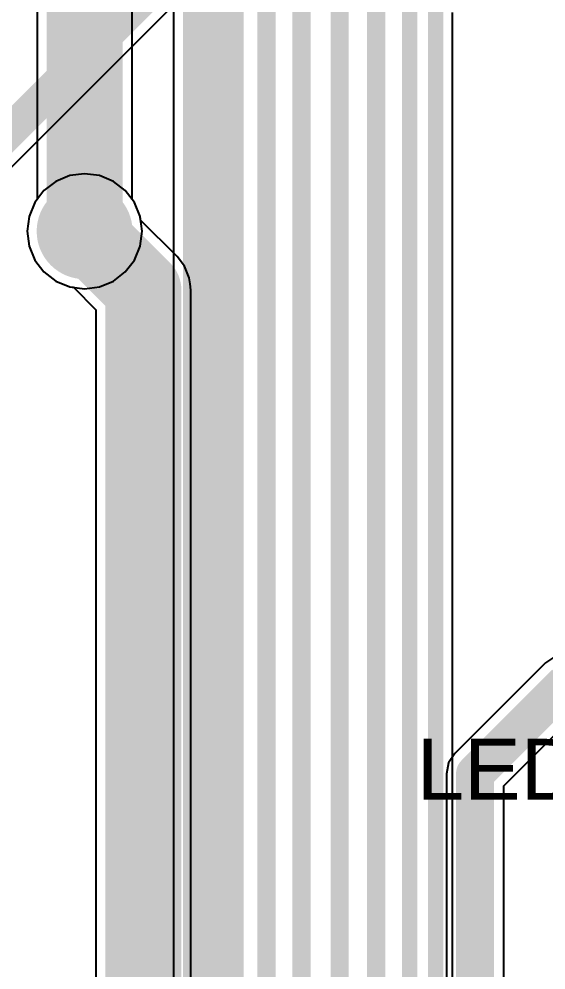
# Model space of a CAD drawing. Header units: millimetres. Extents: x 0 to 214, y 0 to 214.
# Drawn here: x 4.048 to 4.395, y 0.966 to 1.591 of the extents above; entities that cross this region are included whole.
import ezdxf

# ---------------------------------------------------------------- set-up
doc = ezdxf.new("R2010")
doc.units = ezdxf.units.MM
doc.header["$MEASUREMENT"] = 0
for name, color, linetype in [('BottomLayer', 5, 'Continuous'), ('BottomSolder', 6, 'Continuous'), ('TopLayer', 1, 'Continuous'), ('TopOverlay', 2, 'Continuous'), ('TopSolder', 216, 'Continuous'), ('ViaHoleLayer', 16, 'Continuous')]:
    doc.layers.add(name, color=color, linetype=linetype)
doc.styles.add('Arial', font='', dxfattribs={"height": 0.2})
doc.styles.get('Arial').set_extended_font_data('Arial')

msp = doc.modelspace()

# ---------------------------------------------------------------- hatches: boundary and pattern name
at = {"layer": 'BottomLayer'}
h = msp.add_hatch(color=5, dxfattribs=at)
edge = h.paths.add_edge_path()
edge.add_arc((4.09136, 1.45164), 0.0315, 0, 360)
at = {"layer": 'BottomSolder'}
h = msp.add_hatch(color=6, dxfattribs=at)
edge = h.paths.add_edge_path()
edge.add_arc((4.09136, 1.45164), 0.01575, 0, 360)
at = {"layer": 'TopLayer'}
h = msp.add_hatch(color=1, dxfattribs=at)
edge = h.paths.add_edge_path()
edge.add_arc((4.09136, 1.45164), 0.0315, 0, 360)
at = {"layer": 'TopSolder'}
h = msp.add_hatch(color=216, dxfattribs=at)
edge = h.paths.add_edge_path()
edge.add_arc((4.09136, 1.45164), 0.01575, 0, 360)
at = {"layer": 'ViaHoleLayer'}
h = msp.add_hatch(color=16, dxfattribs=at)
edge = h.paths.add_edge_path()
edge.add_arc((4.09136, 1.45164), 0.01575, 0, 360)

# ---------------------------------------------------------------- linework, layer by layer
at = {"layer": 'BottomLayer'}
for p, q in [((4.14978, 2.16834), (4.14978, 0.867)), ((4.12263, 1.47248), (4.12263, 1.61764)), ((4.06009, 1.60469), (4.06009, 1.47248)), ((4.33328, 0.90781), (4.33328, 1.59542)), ((4.05861, 1.47055), (4.05483, 1.46143)), ((4.06009, 1.47248), (4.05861, 1.47055)), ((4.12411, 1.47055), (4.12263, 1.47248)), ((4.12789, 1.46143), (4.12411, 1.47055)), ((4.05483, 1.46143), (4.05354, 1.45164)), ((4.12918, 1.45164), (4.12789, 1.46143)), ((4.05354, 1.45164), (4.05483, 1.44185)), ((4.12789, 1.44185), (4.12918, 1.45164)), ((4.05483, 1.44185), (4.05861, 1.43273)), ((4.12411, 1.43273), (4.12789, 1.44185)), ((4.05861, 1.43273), (4.06462, 1.4249)), ((4.1181, 1.4249), (4.12411, 1.43273)), ((4.06462, 1.4249), (4.07245, 1.41889)), ((4.07245, 1.41889), (4.08157, 1.41511)), ((4.10115, 1.41511), (4.11027, 1.41889)), ((4.11027, 1.41889), (4.1181, 1.4249)), ((4.08157, 1.41511), (4.09136, 1.41382)), ((4.09136, 1.41382), (4.10115, 1.41511))]:
    msp.add_line(p, q, dxfattribs=at)
for points, const_width in [([(4.176, 0.867), (4.176, 2.16834)], 0.04), ([(4.211, 0.747), (4.211, 1.642)], 0.012), ([(4.09136, 1.45164), (4.09136, 1.61764)], 0.05), ([(4.234, 0.731), (4.234, 1.637)], 0.012), ([(4.259, 0.72064), (4.259, 1.632)], 0.012), ([(4.283, 0.7107), (4.283, 1.628)], 0.012), ([(4.30506, 0.75694), (4.30506, 1.61806)], 0.01), ([(4.32206, 0.903), (4.32206, 1.60006)], 0.01)]:
    msp.add_lwpolyline(points, dxfattribs=dict(at, const_width=const_width))
at = {"layer": 'BottomLayer', "const_width": 0.025}
msp.add_lwpolyline([(4.07886, 1.45164, 1), (4.10386, 1.45164, 1)], format="xyb", close=True, dxfattribs=at)
at = {"layer": 'TopLayer'}
for p, q in [((3.73826, 1.18874), (4.27732, 1.7278)), ((4.08157, 1.48817), (4.07245, 1.48439)), ((4.09136, 1.48946), (4.08157, 1.48817)), ((4.10115, 1.48817), (4.09136, 1.48946)), ((4.11027, 1.48439), (4.10115, 1.48817)), ((4.07245, 1.48439), (4.06462, 1.47838)), ((4.1181, 1.47838), (4.11027, 1.48439)), ((4.06462, 1.47838), (4.05861, 1.47055)), ((4.12411, 1.47055), (4.1181, 1.47838)), ((4.05861, 1.47055), (4.05483, 1.46143)), ((4.12789, 1.46143), (4.12411, 1.47055)), ((4.05483, 1.46143), (4.05354, 1.45164)), ((4.12821, 1.45901), (4.12789, 1.46143)), ((4.15211, 1.43511), (4.12821, 1.45901)), ((4.05354, 1.45164), (4.05483, 1.44185)), ((4.05483, 1.44185), (4.05861, 1.43273)), ((4.05861, 1.43273), (4.06462, 1.4249)), ((4.15708, 1.42863), (4.15211, 1.43511)), ((4.1602, 1.42109), (4.15708, 1.42863)), ((4.06462, 1.4249), (4.07245, 1.41889)), ((4.07245, 1.41889), (4.08157, 1.41511)), ((4.16073, 1.41705), (4.1602, 1.42109)), ((4.08157, 1.41511), (4.08399, 1.41479)), ((4.08399, 1.41479), (4.09873, 1.40005)), ((4.16127, 1.413), (4.16073, 1.41705)), ((4.16127, 0.88475), (4.16127, 1.413)), ((4.16127, 1.413), (4.16127, 1.413)), ((4.09873, 1.40005), (4.09873, 0.94365)), ((4.40033, 1.17198), (4.39422, 1.16789)), ((4.39422, 1.16789), (4.33466, 1.10834)), ((4.36686, 1.08719), (4.41537, 1.13569)), ((4.33466, 1.10834), (4.33057, 1.10222)), ((4.33057, 1.10222), (4.32914, 1.095)), ((4.32914, 1.095), (4.32914, 0.88586)), ((4.36686, 0.867), (4.36686, 1.08719))]:
    msp.add_line(p, q, dxfattribs=at)
for points, const_width in [([(3.726, 1.201), (4.268, 1.743)], 0.022), ([(4.091, 1.452), (4.09136, 1.45164)], 0.05), ([(4.09136, 1.45164), (4.13, 1.413)], 0.05), ([(4.13, 0.742), (4.13, 1.413)], 0.05), ([(4.348, 1.095), (4.40755, 1.15455)], 0.025), ([(4.348, 0.867), (4.348, 1.095)], 0.025)]:
    msp.add_lwpolyline(points, dxfattribs=dict(at, const_width=const_width))
for points, const_width in [([(4.0785, 1.452, 1), (4.1035, 1.452, 1)], 0.025), ([(4.07886, 1.45164, 1), (4.10386, 1.45164, 1)], 0.025), ([(4.07886, 1.45164, 1), (4.10386, 1.45164, 1)], 0.025), ([(4.1175, 1.413, 1), (4.1425, 1.413, 1)], 0.025), ([(4.1175, 1.413, 1), (4.1425, 1.413, 1)], 0.025), ([(4.34175, 1.095, 1), (4.35425, 1.095, 1)], 0.0125), ([(4.34175, 1.095, 1), (4.35425, 1.095, 1)], 0.0125)]:
    msp.add_lwpolyline(points, format="xyb", close=True, dxfattribs=dict(at, const_width=const_width))

# ---------------------------------------------------------------- texts
at = {"layer": 'TopOverlay', "style": 'Arial'}
msp.add_text('LED6', height=0.04, dxfattribs=at).set_placement((4.30969, 1.07801))

doc.saveas('drawing.dxf')
